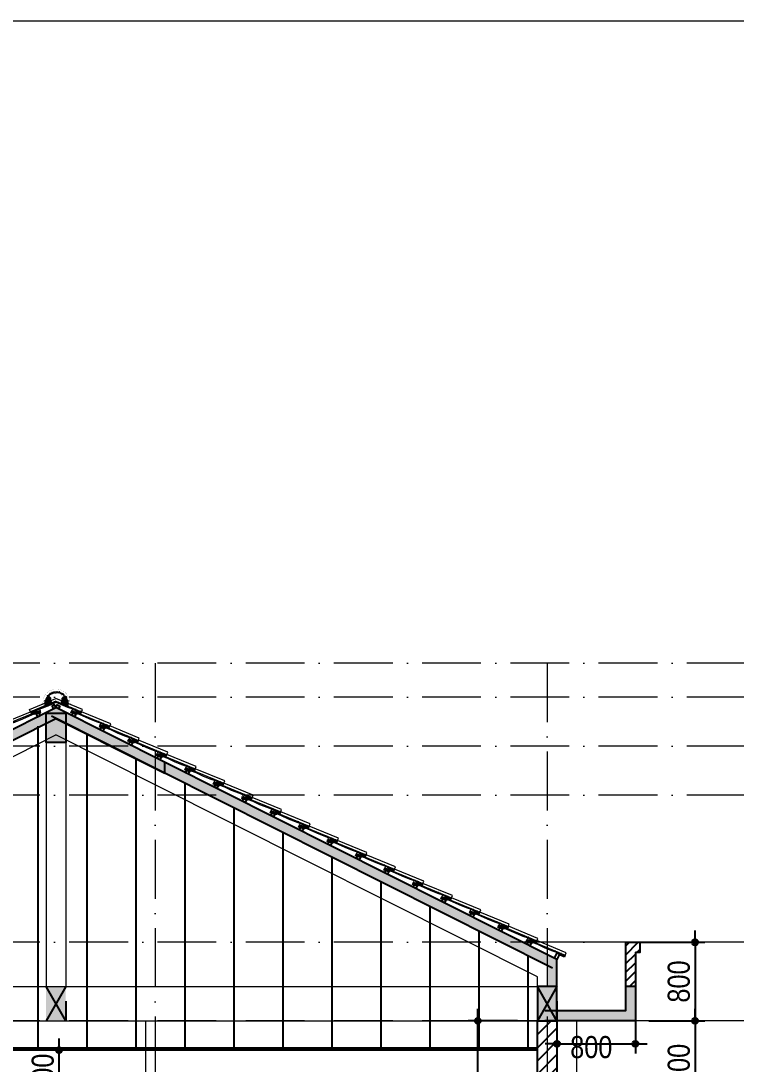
# Model space of a CAD drawing. Extents: x -1107188 to -523840, y 39692 to 514392.
# Drawn here: x -1045976 to -1038677, y 384455 to 395092 of the extents above; entities that cross this region are included whole.
import ezdxf
from ezdxf.enums import TextEntityAlignment as Align

# ---------------------------------------------------------------- set-up
doc = ezdxf.new("R2010")
doc.units = 0
doc.linetypes.add('ACAD_ISO10W100', pattern=[18, 12, -3, 0, -3])
doc.layers.get('0').update_dxf_attribs({"color": 255, "linetype": 'CONTINUOUS'})
doc.layers.get('DEFPOINTS').update_dxf_attribs({"linetype": 'CONTINUOUS'})
for name, color, linetype, lineweight in [('00-KICH THUOC', 6, 'CONTINUOUS', 9), ('NET-THAY', 2, 'CONTINUOUS', 13), ('TRUC', 24, 'CONTINUOUS', 0)]:
    doc.layers.add(name, color=color, linetype=linetype, lineweight=lineweight)
for name, color, linetype in [('009', 251, 'CONTINUOUS'), ('daucat', 220, 'CONTINUOUS'), ('DIM', 1, 'CONTINUOUS'), ('DOOR', 20, 'CONTINUOUS'), ('HACH', 8, 'CONTINUOUS'), ('HACTH', 8, 'CONTINUOUS'), ('netthay', 2, 'CONTINUOUS'), ('TUONG', 131, 'CONTINUOUS')]:
    doc.layers.add(name, color=color, linetype=linetype)
doc.styles.add('HEL-CONDENSE', font='')
doc.styles.add('SO BV', font='', dxfattribs={"height": 200})
doc.styles.add('TEN BV', font='', dxfattribs={"height": 350})
doc.styles.get('HEL-CONDENSE').set_extended_font_data('VNI-Helve-Condense')
doc.styles.get('SO BV').set_extended_font_data('VNI-Helve-Condense')
doc.styles.get('TEN BV').set_extended_font_data('VNI-Helve-Condense', bold=True)
doc.dimstyles.new('D100', dxfattribs={"dimtxt": 225, "dimasz": 1.2, "dimexe": 100, "dimexo": 0, "dimgap": 50, "dimtad": 1, "dimdec": 0, "dimzin": 13, "dimdsep": 46, "dimtxsty": 'HEL-CONDENSE', "dimblk": 'D50', "dimcen": 0, "dimclrd": 1, "dimclre": 1, "dimclrt": 7, "dimadec": 0, "dimazin": 0, "dimtfac": 1, "dimtdec": 0, "dimtmove": 0, "dimatfit": 3, "dimldrblk": 'D50', "dimfxl": 1, "dimtolj": 1, "dimtzin": 13, "dimarcsym": 0})
pattern_1 = [(50, (-273694.05, -159675.198), (7.17260183, -0.62752135), [0.75, -8.25]), (355, (-273694.05, -159675.198), (-1.38751334, 7.52192134), [0.6, -6.6]), (100.4514, (-273693.452, -159675.25), (5.78509382, 6.89439542), [0.6374019, -7.01142112]), (46.1842, (-273694.05, -159673.198), (10.67241049, -1.65519014), [1.125, -12.375]), (96.6356, (-273693.161, -159673.336), (9.34662706, 9.7411787), [0.95610288, -10.51713]), (351.1842, (-273694.05, -159673.198), (9.34661945, 9.741186), [0.9, -9.9]), (21, (-273693.05, -159673.698), (5.96907052, -4.02618891), [0.75, -8.25]), (326, (-273693.05, -159673.698), (2.43315332, 7.25150045), [0.6, -6.6]), (71.4514, (-273692.5525, -159674.0334), (8.40222629, 3.22530497), [0.6374019, -7.01142112]), (37.5, (-273694.05, -159675.1978), (0.121598553, 3.328938538), [0, -6.52, 0, -6.7, 0, -6.625]), (7.5, (-273694.05, -159675.198), (2.630695374, 3.94411712), [0, -3.82, 0, -6.37, 0, -2.525]), (327.5, (-273696.28, -159675.1978), (5.338224362, -0.225548717), [0, -2.5, 0, -7.8, 0, -10.35]), (317.5, (-273697.28, -159675.198), (5.83186169, 1.00104982), [0, -3.25, 0, -5.18, 0, -7.35])]
pattern_2 = [(144.0771722, (-741173.579, 299791.1834), (-6.80457029, -2.35325798), [0.75, -8.25]), (199.0771722, (-741173.579, 299791.1834), (-0.48370129, 7.6335134), [0.6, -6.6]), (93.6257722, (-741174.146, 299790.987), (-7.28827564, 5.2802497), [0.6374019, -7.01142112]), (147.892972, (-741174.065, 299793.123), (-9.94931778, -4.20131832), [1.125, -12.375]), (97.441572, (-741174.894, 299792.773), (-11.4352715, 7.1752746), [0.95610288, -10.51713]), (202.892972, (-741174.065, 299793.123), (-11.4352659, 7.1752835), [0.9, -9.9]), (173.0771722, (-741174.9135, 299792.395), (-4.81052917, -5.35712694), [0.75, -8.25]), (228.0771722, (-741174.9135, 299792.395), (-4.12385541, 6.44191822), [0.6, -6.6]), (122.6257722, (-741175.3144, 299791.949), (-8.93438536, 1.0847843), [0.6374019, -7.01142112]), (156.5771722, (-741173.5787, 299791.1834), (-0.927639804, 3.199390941), [0, -6.52, 0, -6.7, 0, -6.625]), (186.5771722, (-741173.5787, 299791.1834), (-3.511014947, 3.18581105), [0, -3.82, 0, -6.37, 0, -2.525]), (226.5771722, (-741171.4157, 299791.7258), (-5.12305225, -1.517183969), [0, -2.5, 0, -7.8, 0, -10.35]), (236.5771722, (-741170.4457, 299791.969), (-5.900208975, -0.447488114), [0, -3.25, 0, -5.18, 0, -7.35])]
pattern_3 = [(35.9228278, (-1350061.193, 299791.1834), (6.80457029, -2.35325798), [0.75, -8.25]), (340.9228278, (-1350061.193, 299791.183), (0.48370129, 7.6335134), [0.6, -6.6]), (86.3742278, (-1350060.626, 299790.987), (7.28827564, 5.2802497), [0.6374019, -7.01142112]), (32.107028, (-1350060.707, 299793.123), (9.94931778, -4.20131832), [1.125, -12.375]), (82.558428, (-1350059.877, 299792.773), (11.4352715, 7.1752746), [0.95610288, -10.51713]), (337.107028, (-1350060.707, 299793.123), (11.4352659, 7.1752835), [0.9, -9.9]), (6.9228278, (-1350059.858, 299792.395), (4.81052917, -5.35712694), [0.75, -8.25]), (311.9228278, (-1350059.858, 299792.395), (4.12385541, 6.44191822), [0.6, -6.6]), (57.3742278, (-1350059.457, 299791.949), (8.93438536, 1.0847843), [0.6374019, -7.01142112]), (23.4228278, (-1350061.193, 299791.1834), (0.927639804, 3.199390941), [0, -6.52, 0, -6.7, 0, -6.625]), (353.4228278, (-1350061.193, 299791.1834), (3.511014947, 3.18581105), [0, -3.82, 0, -6.37, 0, -2.525]), (313.4228278, (-1350063.356, 299791.7258), (5.12305225, -1.517183968), [0, -2.5, 0, -7.8, 0, -10.35]), (303.4228278, (-1350064.326, 299791.969), (5.900208975, -0.447488114), [0, -3.25, 0, -5.18, 0, -7.35])]

# ---------------------------------------------------------------- blocks, each defined once
blk = doc.blocks.new('A$C281F37C7')
at = {"layer": 'NET-THAY'}
h = blk.add_hatch(dxfattribs=at)
h.set_pattern_fill('AR-CONC', color=8, style=0)
h.set_pattern_definition(pattern_1)
h.paths.add_polyline_path([(135, 88), (166, 111), (161, 119), (7, 5), (18, -2), (76, 40)])
h = blk.add_hatch(dxfattribs=at)
h.set_pattern_fill('AR-CONC', color=8, style=0)
h.set_pattern_definition(pattern_1)
h.paths.add_polyline_path([(213, 140), (213, 141), (213, 141), (213, 141), (213, 142), (214, 143), (214, 143), (215, 143), (215, 143), (215, 143), (216, 143), (216, 143), (217, 143), (217, 143), (217, 143), (218, 143), (218, 143), (223, 137), (223, 137), (224, 136), (224, 136), (224, 136), (225, 136), (225, 136), (225, 136), (226, 136), (226, 136), (226, 136), (227, 136), (227, 136), (227, 136), (241, 146), (226, 167), (161, 119), (166, 111), (176, 118), (177, 118), (183, 116), (183, 116), (184, 116), (184, 116), (184, 116), (184, 116), (185, 116), (199, 129), (200, 129), (200, 129), (202, 131), (202, 131), (210, 138), (210, 138), (212, 140), (212, 140), (212, 140), (213, 140)])
h = blk.add_hatch(dxfattribs=at)
h.set_pattern_fill('AR-CONC', color=8, style=0)
h.set_pattern_definition(pattern_1)
h.paths.add_polyline_path([(11, -7), (18, -2), (7, 5), (-112, -83), (-97, -103), (-89, -97), (-89, -97), (-89, -97), (-89, -97), (-88, -96), (-88, -96), (-88, -96), (-88, -95), (-87, -89), (-87, -89), (-87, -88), (-87, -88), (-87, -88), (-87, -87), (-86, -87), (-86, -87), (-86, -87), (-85, -86), (-85, -86), (-85, -86), (-84, -86), (-84, -86), (-84, -86), (-83, -86), (-78, -87), (-77, -87), (-77, -87), (-77, -87), (-76, -87), (-76, -87), (-76, -87), (-75, -87), (-75, -86), (-75, -86), (-75, -86), (-75, -86), (-74, -85), (-74, -85), (-74, -84), (-73, -79), (-73, -78), (-73, -78), (-73, -78), (-73, -77), (-73, -77), (-72, -77), (-72, -77), (-72, -76), (-71, -76), (-71, -76), (-71, -76), (-70, -76), (-70, -76), (-70, -76), (-64, -77), (-63, -77), (-63, -77), (-63, -77), (-62, -77), (-62, -77), (-62, -76), (-61, -76), (-61, -76), (-61, -76), (-61, -75), (-60, -75), (-60, -75), (-60, -74), (-60, -74), (-60, -74), (-60, -73), (-60, -73), (-61, -70), (-61, -70), (-61, -69), (-61, -68), (-61, -67), (-61, -67), (-61, -66), (-61, -65), (-61, -65), (-61, -64), (-61, -63), (-60, -63), (-60, -62), (-60, -61), (-59, -61), (-59, -60), (-58, -58), (-57, -58), (-57, -57), (-56, -57), (-50, -53), (-50, -53), (-50, -52), (-50, -52), (-49, -52), (-49, -51), (-49, -51), (-49, -49), (-49, -49), (-49, -48), (-49, -48), (-48, -48), (-48, -47), (-48, -47), (-35, -37)])
blk.add_line((217, 178), (226, 167), dxfattribs=at)
blk.add_lwpolyline([(-112, -83), (-127, -62), (134, 130)], dxfattribs=at)
blk.add_lwpolyline([(-75, -86), (-75, -86), (-75, -86), (-74, -85), (-74, -85), (-74, -84), (-73, -79), (-73, -78), (-73, -78), (-73, -78), (-73, -77), (-73, -77), (-72, -77), (-72, -77), (-72, -76), (-71, -76), (-71, -76), (-71, -76), (-70, -76), (-70, -76), (-70, -76), (-64, -77), (-63, -77), (-63, -77), (-63, -77), (-62, -77), (-62, -77), (-62, -76), (-61, -76), (-61, -76), (-61, -76), (-61, -75), (-60, -75), (-60, -75), (-60, -74), (-60, -74), (-60, -74), (-60, -73), (-60, -73), (-61, -70), (-61, -70), (-61, -69), (-61, -68), (-61, -67), (-61, -67), (-61, -66), (-61, -65), (-61, -65), (-61, -64), (-61, -63), (-60, -63), (-60, -62), (-60, -61), (-59, -61), (-59, -60), (-58, -58), (-57, -58), (-57, -57), (-56, -57), (-50, -53), (-50, -53), (-50, -52), (-50, -52), (-49, -52), (-49, -51), (-49, -51), (-49, -49), (-49, -49), (-49, -48), (-49, -48), (-48, -48), (-48, -47), (-48, -47), (-35, -37), (11, -7), (76, 40), (135, 88), (176, 118), (177, 118), (183, 116), (183, 116), (184, 116), (184, 116), (184, 116), (184, 116), (185, 116), (212, 140), (213, 140), (213, 140), (213, 141), (213, 141), (213, 141), (213, 142), (214, 143), (214, 143), (215, 143), (215, 143), (215, 143), (216, 143), (216, 143), (217, 143), (217, 143), (217, 143), (218, 143), (218, 143), (223, 137), (223, 137), (224, 136), (224, 136), (224, 136), (225, 136), (225, 136), (225, 136), (226, 136), (226, 136), (226, 136), (227, 136), (227, 136), (227, 136), (241, 146), (226, 167), (-112, -83), (-97, -103), (-89, -97), (-89, -97), (-89, -97), (-89, -97), (-88, -96), (-88, -96), (-88, -96), (-88, -95), (-87, -89), (-87, -89), (-87, -88), (-87, -88), (-87, -88), (-87, -87), (-86, -87), (-86, -87), (-86, -87), (-85, -86), (-85, -86), (-85, -86), (-84, -86), (-84, -86), (-84, -86), (-83, -86), (-78, -87), (-77, -87), (-77, -87), (-77, -87), (-76, -87), (-76, -87), (-76, -87), (-75, -87), (-75, -86)], close=True, dxfattribs=at)
blk = doc.blocks.new('UPNOC')
at = {"layer": 'HACTH'}
h = blk.add_hatch(dxfattribs=at)
h.set_pattern_fill('AR-CONC', color=256, scale=0.06, angle=349.5279, style=0)
h.set_pattern_definition([(39.5279341, (-1071031.238, 274405.382), (10.57518653, -2.92720667), [1.143, -12.573]), (344.5279341, (-1071031.238, 274405.382), (0.00419438, 11.65679603), [0.9144, -10.0584]), (89.9789341, (-1071030.357, 274405.138), (10.57941029, 8.72953087), [0.9714, -10.6854]), (35.7121341, (-1071030.684, 274408.379), (15.53534398, -5.43673991), [1.7145, -18.8595]), (86.1635341, (-1071029.39, 274407.926), (16.70526324, 12.00928035), [1.4571, -16.0281]), (340.7119341, (-1071030.684, 274408.38), (16.70528037, 12.00925046), [1.3716, -15.0876]), (10.5279341, (-1071029.324, 274407.353), (7.83012859, -7.68714481), [1.143, -12.573]), (315.5279341, (-1071029.324, 274407.353), (5.65499535, 10.19323005), [0.9144, -10.0584]), (60.9793341, (-1071028.672, 274406.712), (13.48510378, 2.50611399), [0.9714, -10.6854]), (27.02793413, (-1071031.2384, 274405.382), (1.104333276, 4.95511722), [0, -9.93648, 0, -10.2108, 0, -10.0965]), (357.0279341, (-1071031.2384, 274405.382), (5.03490739, 5.182022878), [0, -5.82168, 0, -9.70788, 0, -3.8481]), (317.02793413, (-1071034.5803, 274405.9998), (7.937454891, -1.81666471), [0, -3.81, 0, -11.8872, 0, -15.7734]), (307.0279341, (-1071036.079, 274406.277), (9.01699852, -0.11522447), [0, -4.953, 0, -7.89432, 0, -11.2014])])
h.paths.add_polyline_path([(141, 160), (141, 144, -0.312795), (237, 77), (255, 70), (255, 76, 0.329715)])
h.paths.add_polyline_path([(141, 160, 0.329715), (26, 76), (26, 70), (44, 77, -0.312795), (141, 144)])
h = blk.add_hatch(dxfattribs=at)
h.set_pattern_fill('AR-CONC', color=256, scale=1.2, angle=-10.4721, style=0)
h.set_pattern_definition([(39.5279341, (-359240.8104, -129557.703), (8.32689183, -2.30488013), [0.9, -9.9]), (344.527934, (-359240.81, -129557.703), (0.00330344, 9.17858705), [0.72, -7.92]), (89.9793341, (-359240.1165, -129557.895), (8.33020056, 6.87370037), [0.76488228, -8.41370534]), (35.712134, (-359240.374, -129555.343), (12.2325672, -4.280876), [1.35, -14.85]), (86.163534, (-359239.355, -129555.7), (13.1537582, 9.45614327), [1.14732346, -12.620556]), (340.712134, (-359240.374, -129555.343), (13.1537508, 9.45615355), [1.08, -11.88]), (10.5279341, (-359239.303, -129556.151), (6.16543563, -6.05285085), [0.9, -9.9]), (315.527934, (-359239.303, -129556.151), (4.45275655, 8.02617158), [0.72, -7.92]), (60.9793341, (-359238.7894, -129556.655), (10.61819364, 1.97331243), [0.76488228, -8.41370534]), (27.0279341, (-359240.8104, -129557.7027), (0.86955376, 3.901667102), [0, -7.824, 0, -8.04, 0, -7.95]), (357.0279341, (-359240.8104, -129557.7027), (3.964494007, 4.080332975), [0, -4.584, 0, -7.644, 0, -3.03]), (317.0279341, (-359243.4418, -129557.2163), (6.249976926, -1.430456247), [0, -3, 0, -9.36, 0, -12.42]), (307.0279341, (-359244.622, -129556.998), (7.10000524, -0.09072073), [0, -3.9, 0, -6.216, 0, -8.82])])
h.paths.add_polyline_path([(87, 55, -0.045667), (80, 68, -0.304634), (79, 83, 0.571336), (73, 97, -0.556607), (66, 109, 0.08616), (44, 77), (45, 74), (26, 67), (26, 15), (26, 11), (28, 12), (87, 40, 0.131652)])
h = blk.add_hatch(dxfattribs=at)
h.set_pattern_fill('AR-CONC', color=256, scale=1.2, angle=-10.4721, style=0)
h.set_pattern_definition([(140.4720659, (359522.124, -129557.703), (-8.32689183, -2.30488013), [0.9, -9.9]), (195.472066, (359522.124, -129557.703), (-0.00330344, 9.17858705), [0.72, -7.92]), (90.0206659, (359521.43, -129557.895), (-8.33020056, 6.87370037), [0.76488228, -8.41370534]), (144.287866, (359521.687, -129555.343), (-12.2325672, -4.280876), [1.35, -14.85]), (93.836466, (359520.668, -129555.7), (-13.1537582, 9.45614327), [1.14732346, -12.620556]), (199.287866, (359521.687, -129555.343), (-13.1537508, 9.45615355), [1.08, -11.88]), (169.4720659, (359520.6165, -129556.151), (-6.16543563, -6.05285085), [0.9, -9.9]), (224.472066, (359520.6165, -129556.151), (-4.45275655, 8.02617158), [0.72, -7.92]), (119.0206659, (359520.103, -129556.655), (-10.61819364, 1.97331243), [0.76488228, -8.41370534]), (152.9720659, (359522.1237, -129557.7027), (-0.86955376, 3.901667102), [0, -7.824, 0, -8.04, 0, -7.95]), (182.9720659, (359522.1237, -129557.7027), (-3.964494007, 4.080332975), [0, -4.584, 0, -7.644, 0, -3.03]), (222.9720659, (359524.755, -129557.2163), (-6.249976926, -1.430456247), [0, -3, 0, -9.36, 0, -12.42]), (232.9720659, (359525.935, -129556.998), (-7.10000524, -0.09072073), [0, -3.9, 0, -6.216, 0, -8.82])])
h.paths.add_polyline_path([(195, 55, 0.045667), (201, 68, 0.304634), (202, 83, -0.571336), (209, 97, 0.556607), (215, 109, -0.08616), (237, 77), (236, 74), (255, 67), (255, 15), (255, 11), (253, 12), (195, 40, -0.131652)])
at = {"layer": 'netthay'}
for p, q in [((3, 33), (3, 29)), ((26, 70), (26, 15)), ((26, 16), (26, 16)), ((26, 15), (26, 11)), ((28, 12), (26, 11)), ((44, 77), (45, 74)), ((237, 77), (236, 74)), ((253, 12), (255, 11)), ((255, 70), (255, 15)), ((255, 16), (255, 16)), ((255, 15), (255, 11)), ((278, 33), (278, 29))]:
    blk.add_line(p, q, dxfattribs=at)
at = {"layer": 'netthay', "const_width": 1.12}
for points in [[(278, 62, 0.820215), (3, 76, 0.760251)], [(255, 76, 0.739862), (26, 76, 0.72053)], [(237, 77, 0.693435), (44, 77, 0.671503)]]:
    blk.add_lwpolyline(points, format="xyb", dxfattribs=at)
at = {"layer": 'netthay'}
for points in [[(87, 40, 0.131652), (87, 55, -0.045667), (80, 68, -0.304634), (79, 83, 0.571336), (73, 97, -0.556607), (66, 109, -1.302928)], [(195, 40, -0.131652), (195, 55, 0.045667), (201, 68, 0.304634), (202, 83, -0.571336), (209, 97, 0.556607), (215, 109, 1.302928)]]:
    blk.add_lwpolyline(points, format="xyb", dxfattribs=at)
at = {"layer": 'netthay', "const_width": 1.12}
for points in [[(3, 59), (0, 0)], [(44, 77), (3, 62)], [(3, 62), (3, 76)], [(45, 74), (3, 59)], [(3, 62), (5, 60)], [(26, 76), (26, 70)], [(26, 67), (26, 16)], [(87, 40), (28, 12)], [(195, 40), (253, 12)], [(236, 74), (278, 59)], [(237, 77), (278, 62)], [(255, 67), (255, 16)], [(255, 76), (255, 70)], [(278, 62), (276, 60)], [(278, 59), (279, 1)]]:
    blk.add_lwpolyline(points, dxfattribs=at)
at = {"layer": 'netthay'}
for points in [[(27, 16), (26, 16), (27, 12), (26, 10)], [(27, 12), (26, 10), (28, 12), (28, 11)], [(254, 12), (255, 10), (253, 12), (253, 11)], [(254, 16), (255, 16), (254, 12), (255, 10)]]:
    blk.add_trace(points, dxfattribs=at)
blk = doc.blocks.new('D50')
at = {"layer": 'DIM'}
blk.add_hatch(color=256, dxfattribs=at).paths.add_polyline_path([(25, 0, 1), (-25, 0, 1)])
blk.add_line((25, 0), (100, 0), dxfattribs=at)
blk.add_circle((0, 0), 25, dxfattribs=at)
blk = doc.blocks.new('*D1158')
at = {"layer": 'DEFPOINTS', "color": 0, "linetype": 'Continuous', "transparency": 16777216}
for p in [(-1040505, 384897), (-1039705, 384897), (-1039705, 384662)]:
    blk.add_point(p, dxfattribs=at)
at = {"layer": 'DIM', "color": 1, "linetype": 'Continuous', "lineweight": -2, "transparency": 16777216}
for p, q in [((-1040505, 384897), (-1040505, 384562)), ((-1039705, 384897), (-1039705, 384562)), ((-1040504, 384662), (-1039706, 384662))]:
    blk.add_line(p, q, dxfattribs=at)
at = {"layer": 'DIM', "color": 1, "linetype": 'Continuous', "lineweight": -2, "transparency": 16777216, "xscale": 1.199999999999999, "yscale": 1.199999999999999, "zscale": 1.199999999999999, "rotation": 180}
blk.add_blockref('D50', (-1040505, 384662), dxfattribs=at)
at = {"layer": 'DIM', "color": 1, "linetype": 'Continuous', "lineweight": -2, "transparency": 16777216, "xscale": 1.199999999999999, "yscale": 1.199999999999999, "zscale": 1.199999999999999}
blk.add_blockref('D50', (-1039705, 384662), dxfattribs=at)
at = {"layer": 'DIM', "color": 7, "linetype": 'Continuous', "transparency": 16777216, "insert": (-1040155, 384627), "char_height": 225, "attachment_point": 5, "style": 'HEL-CONDENSE'}
blk.add_mtext('\\A1;800', dxfattribs=at)
blk = doc.blocks.new('*D1096')
at = {"layer": 'DEFPOINTS', "color": 0, "linetype": 'Continuous', "transparency": 16777216}
for p in [(-1039655, 385697), (-1039569, 384897), (-1039096, 384897)]:
    blk.add_point(p, dxfattribs=at)
at = {"layer": 'DIM', "color": 1, "linetype": 'Continuous', "lineweight": -2, "transparency": 16777216}
for p, q in [((-1039655, 385697), (-1038996, 385697)), ((-1039096, 385696), (-1039096, 384899)), ((-1039569, 384897), (-1038996, 384897))]:
    blk.add_line(p, q, dxfattribs=at)
at = {"layer": 'DIM', "color": 1, "linetype": 'Continuous', "lineweight": -2, "transparency": 16777216, "xscale": 1.199999999999999, "yscale": 1.199999999999999, "zscale": 1.199999999999999}
for p, rotation in [((-1039096, 385697), 90), ((-1039096, 384897), 270)]:
    blk.add_blockref('D50', p, dxfattribs=dict(at, rotation=rotation))
at = {"layer": 'DIM', "color": 7, "linetype": 'Continuous', "transparency": 16777216, "insert": (-1039261, 385297), "char_height": 225, "attachment_point": 5, "rotation": 90, "style": 'HEL-CONDENSE'}
blk.add_mtext('\\A1;800', dxfattribs=at)
blk = doc.blocks.new('*D1097')
at = {"layer": 'DEFPOINTS', "color": 0, "linetype": 'Continuous', "transparency": 16777216}
for p in [(-1039569, 384897), (-1039701, 383997), (-1039096, 383997)]:
    blk.add_point(p, dxfattribs=at)
at = {"layer": 'DIM', "color": 1, "linetype": 'Continuous', "lineweight": -2, "transparency": 16777216}
for p, q in [((-1039569, 384897), (-1038996, 384897)), ((-1039096, 384896), (-1039096, 383999)), ((-1039701, 383997), (-1038996, 383997))]:
    blk.add_line(p, q, dxfattribs=at)
at = {"layer": 'DIM', "color": 1, "linetype": 'Continuous', "lineweight": -2, "transparency": 16777216, "xscale": 1.199999999999999, "yscale": 1.199999999999999, "zscale": 1.199999999999999}
for p, rotation in [((-1039096, 384897), 90), ((-1039096, 383997), 270)]:
    blk.add_blockref('D50', p, dxfattribs=dict(at, rotation=rotation))
at = {"layer": 'DIM', "color": 7, "linetype": 'Continuous', "transparency": 16777216, "insert": (-1039261, 384447), "char_height": 225, "attachment_point": 5, "rotation": 90, "style": 'HEL-CONDENSE'}
blk.add_mtext('\\A1;900', dxfattribs=at)
blk = doc.blocks.new('*D1209')
at = {"layer": 'DEFPOINTS', "color": 0, "linetype": 'Continuous', "transparency": 16777216}
for p in [(-1041312, 384897), (-1040908, 384897), (-1040908, 381297)]:
    blk.add_point(p, dxfattribs=at)
at = {"layer": 'DIM', "color": 1, "linetype": 'Continuous', "lineweight": -2, "transparency": 16777216}
for p, q in [((-1040908, 384897), (-1041412, 384897)), ((-1041312, 381299), (-1041312, 384896)), ((-1040908, 381297), (-1041412, 381297))]:
    blk.add_line(p, q, dxfattribs=at)
at = {"layer": 'DIM', "color": 1, "linetype": 'Continuous', "lineweight": -2, "transparency": 16777216, "xscale": 1.199999999999999, "yscale": 1.199999999999999, "zscale": 1.199999999999999}
for p, rotation in [((-1041312, 384897), 90), ((-1041312, 381297), 270)]:
    blk.add_blockref('D50', p, dxfattribs=dict(at, rotation=rotation))
at = {"layer": 'DIM', "color": 7, "linetype": 'Continuous', "transparency": 16777216, "insert": (-1041477, 383097), "char_height": 225, "attachment_point": 5, "rotation": 90, "style": 'HEL-CONDENSE'}
blk.add_mtext('\\A1;3600', dxfattribs=at)
blk = doc.blocks.new('*D1323')
at = {"layer": 'DEFPOINTS', "color": 0, "linetype": 'Continuous', "transparency": 16777216}
for p in [(-1045586, 384597), (-1045328, 384597), (-1045322, 383897)]:
    blk.add_point(p, dxfattribs=at)
at = {"layer": 'DOOR', "color": 1, "linetype": 'Continuous', "lineweight": -2, "transparency": 16777216}
for p, q in [((-1045328, 384597), (-1045686, 384597)), ((-1045586, 383899), (-1045586, 384596)), ((-1045322, 383897), (-1045686, 383897))]:
    blk.add_line(p, q, dxfattribs=at)
at = {"layer": 'DOOR', "color": 1, "linetype": 'Continuous', "lineweight": -2, "transparency": 16777216, "xscale": 1.199999999999999, "yscale": 1.199999999999999, "zscale": 1.199999999999999}
for p, rotation in [((-1045586, 384597), 90), ((-1045586, 383897), 270)]:
    blk.add_blockref('D50', p, dxfattribs=dict(at, rotation=rotation))
at = {"layer": 'DOOR', "color": 7, "linetype": 'Continuous', "transparency": 16777216, "insert": (-1045751, 384347), "char_height": 225, "attachment_point": 5, "rotation": 90, "style": 'HEL-CONDENSE'}
blk.add_mtext('\\A1;700', dxfattribs=at)
blk = doc.blocks.new('KHUNGTEN')
at = {"color": 3, "linetype": 'Continuous'}
blk.add_lwpolyline([(-593153, 218392), (-593153, 276792), (-510153, 276792), (-510153, 218392)], close=True, dxfattribs=at)
at = {"style": 'TEN BV'}
for tag, p in [('TEB_BV', (-518299, 222628)), ('LOAI_BV', (-511918, 220684)), ('TL', (-512164, 219751))]:
    blk.add_attdef(tag, p, '', height=350, dxfattribs=at)
at = {"style": 'SO BV'}
for tag, p in [('SOBV', (-510673, 221020)), ('TONGSOBV', (-510673, 220591))]:
    blk.add_attdef(tag, text='', height=200, dxfattribs=at).set_placement(p, align=Align.CENTER)

msp = doc.modelspace()

# ---------------------------------------------------------------- hatches: boundary and pattern name
at = {"layer": '009'}
h = msp.add_hatch(dxfattribs=at)
h.set_pattern_fill('ANSI31', color=256, scale=20, style=0)
h.set_pattern_definition([(45, (-2381730.1, 168509.04), (-44.9012806, 44.9012806), [])])
h.paths.add_polyline_path([(-1039704.886, 385597.327), (-1039654.886, 385597.327), (-1039654.886, 385697.327), (-1039804.886, 385697.327), (-1039804.886, 385247.327), (-1039704.886, 385247.327)])
h = msp.add_hatch(dxfattribs=at)
h.set_pattern_fill('ANSI31', color=256, scale=30, style=0)
h.set_pattern_definition([(45, (-2381730.1, 168509.04), (-67.351921, 67.351921), [])])
h.paths.add_polyline_path([(-1040604.886, 384897.327), (-1040704.886, 384897.327), (-1040704.886, 383997.327), (-1040604.886, 383997.327)])
h.paths.add_polyline_path([(-1040504.886, 384897.327), (-1040604.886, 384897.327), (-1040604.886, 383997.327), (-1040504.886, 383997.327)])
at = {"layer": 'NET-THAY'}
h = msp.add_hatch(dxfattribs=at)
h.set_pattern_fill('AR-CONC', color=8, angle=-14.0771722, style=0)
h.set_pattern_definition(pattern_3)
h.paths.add_polyline_path([(-1045739.596, 388091.21), (-1045731.512, 388094.534), (-1045740.893, 388104.408), (-1045877.602, 388048.179), (-1045867.94, 388024.689), (-1045859.126, 388028.314), (-1045858.8, 388028.47), (-1045858.494, 388028.662), (-1045858.212, 388028.887), (-1045857.956, 388029.142), (-1045857.731, 388029.425), (-1045857.54, 388029.731), (-1045857.384, 388030.057), (-1045855.164, 388035.739), (-1045855.03, 388036.081), (-1045854.857, 388036.405), (-1045854.649, 388036.707), (-1045854.407, 388036.983), (-1045854.135, 388037.23), (-1045853.837, 388037.444), (-1045853.516, 388037.622), (-1045853.176, 388037.762), (-1045852.823, 388037.863), (-1045852.461, 388037.922), (-1045852.094, 388037.94), (-1045851.728, 388037.916), (-1045851.367, 388037.849), (-1045851.016, 388037.742), (-1045850.679, 388037.595), (-1045845.59, 388035.335), (-1045845.251, 388035.215), (-1045844.901, 388035.133), (-1045844.544, 388035.091), (-1045844.184, 388035.089), (-1045843.827, 388035.127), (-1045843.476, 388035.206), (-1045843.136, 388035.323), (-1045842.811, 388035.478), (-1045842.506, 388035.668), (-1045842.224, 388035.891), (-1045841.969, 388036.145), (-1045841.744, 388036.425), (-1045841.551, 388036.729), (-1045841.395, 388037.053), (-1045839.106, 388042.541), (-1045838.95, 388042.864), (-1045838.758, 388043.168), (-1045838.534, 388043.448), (-1045838.279, 388043.701), (-1045837.998, 388043.924), (-1045837.694, 388044.114), (-1045837.37, 388044.269), (-1045837.031, 388044.387), (-1045836.681, 388044.466), (-1045836.324, 388044.505), (-1045835.965, 388044.504), (-1045835.609, 388044.463), (-1045835.259, 388044.382), (-1045834.92, 388044.263), (-1045829.433, 388041.973), (-1045829.085, 388041.851), (-1045828.725, 388041.769), (-1045828.358, 388041.73), (-1045827.989, 388041.733), (-1045827.623, 388041.779), (-1045827.265, 388041.866), (-1045826.919, 388041.994), (-1045826.59, 388042.161), (-1045826.283, 388042.365), (-1045826.001, 388042.603), (-1045825.748, 388042.871), (-1045825.528, 388043.167), (-1045825.343, 388043.486), (-1045825.196, 388043.825), (-1045825.089, 388044.178), (-1045825.024, 388044.541), (-1045825.001, 388044.909), (-1045824.986, 388047.647), (-1045824.962, 388048.357), (-1045824.899, 388049.065), (-1045824.796, 388049.768), (-1045824.654, 388050.465), (-1045824.473, 388051.152), (-1045824.254, 388051.828), (-1045823.998, 388052.491), (-1045823.705, 388053.138), (-1045823.376, 388053.768), (-1045823.013, 388054.379), (-1045822.615, 388054.968), (-1045822.186, 388055.534), (-1045821.726, 388056.076), (-1045821.236, 388056.59), (-1045820.718, 388057.077), (-1045819.012, 388058.352), (-1045818.399, 388058.712), (-1045817.767, 388059.036), (-1045817.117, 388059.325), (-1045810.606, 388062.003), (-1045810.254, 388062.175), (-1045809.927, 388062.392), (-1045809.631, 388062.65), (-1045809.372, 388062.945), (-1045809.153, 388063.271), (-1045808.979, 388063.622), (-1045808.302, 388065.244), (-1045808.128, 388065.596), (-1045807.909, 388065.921), (-1045807.649, 388066.216), (-1045807.354, 388066.474), (-1045807.027, 388066.691), (-1045806.675, 388066.864), (-1045791.602, 388073.063)])
h = msp.add_hatch(dxfattribs=at)
h.set_pattern_fill('AR-CONC', color=8, angle=-14.0771722, style=0)
h.set_pattern_definition(pattern_3)
h.paths.add_polyline_path([(-1045604.175, 388149.774), (-1045617.386, 388155.208), (-1045740.893, 388104.408), (-1045731.512, 388094.534), (-1045665.609, 388121.641)])
h = msp.add_hatch(dxfattribs=at)
h.set_pattern_fill('AR-CONC', color=8, style=0)
h.set_pattern_definition(pattern_2)
h.paths.add_polyline_path([(-1045617.386, 388155.208), (-1045630.597, 388149.774), (-1045569.162, 388121.641), (-1045503.26, 388094.534), (-1045493.879, 388104.408)])
h = msp.add_hatch(dxfattribs=at)
h.set_pattern_fill('AR-CONC', color=8, style=0)
h.set_pattern_definition(pattern_2)
h.paths.add_polyline_path([(-1045495.176, 388091.21), (-1045503.26, 388094.534), (-1045493.879, 388104.408), (-1045357.17, 388048.179), (-1045366.832, 388024.689), (-1045375.646, 388028.314), (-1045375.971, 388028.47), (-1045376.278, 388028.662), (-1045376.56, 388028.887), (-1045376.816, 388029.142), (-1045377.041, 388029.425), (-1045377.232, 388029.731), (-1045377.388, 388030.057), (-1045379.607, 388035.739), (-1045379.742, 388036.081), (-1045379.914, 388036.405), (-1045380.123, 388036.707), (-1045380.365, 388036.983), (-1045380.637, 388037.23), (-1045380.935, 388037.444), (-1045381.256, 388037.622), (-1045381.595, 388037.762), (-1045381.948, 388037.863), (-1045382.311, 388037.922), (-1045382.677, 388037.94), (-1045383.044, 388037.916), (-1045383.405, 388037.849), (-1045383.756, 388037.742), (-1045384.092, 388037.595), (-1045389.182, 388035.335), (-1045389.521, 388035.215), (-1045389.871, 388035.133), (-1045390.228, 388035.091), (-1045390.588, 388035.089), (-1045390.945, 388035.127), (-1045391.296, 388035.206), (-1045391.636, 388035.323), (-1045391.961, 388035.478), (-1045392.266, 388035.668), (-1045392.548, 388035.891), (-1045392.803, 388036.145), (-1045393.028, 388036.425), (-1045393.22, 388036.729), (-1045393.377, 388037.053), (-1045395.666, 388042.541), (-1045395.822, 388042.864), (-1045396.014, 388043.168), (-1045396.238, 388043.448), (-1045396.493, 388043.701), (-1045396.774, 388043.924), (-1045397.078, 388044.114), (-1045397.402, 388044.269), (-1045397.741, 388044.387), (-1045398.091, 388044.466), (-1045398.448, 388044.505), (-1045398.807, 388044.504), (-1045399.163, 388044.463), (-1045399.513, 388044.382), (-1045399.851, 388044.263), (-1045405.339, 388041.973), (-1045405.687, 388041.851), (-1045406.047, 388041.769), (-1045406.413, 388041.73), (-1045406.782, 388041.733), (-1045407.148, 388041.779), (-1045407.507, 388041.866), (-1045407.853, 388041.994), (-1045408.182, 388042.161), (-1045408.489, 388042.365), (-1045408.771, 388042.603), (-1045409.024, 388042.871), (-1045409.244, 388043.167), (-1045409.429, 388043.486), (-1045409.576, 388043.825), (-1045409.682, 388044.178), (-1045409.748, 388044.541), (-1045409.771, 388044.909), (-1045409.786, 388047.647), (-1045409.809, 388048.357), (-1045409.873, 388049.065), (-1045409.976, 388049.768), (-1045410.118, 388050.465), (-1045410.298, 388051.152), (-1045410.517, 388051.828), (-1045410.774, 388052.491), (-1045411.067, 388053.138), (-1045411.396, 388053.768), (-1045411.759, 388054.379), (-1045412.156, 388054.968), (-1045412.586, 388055.534), (-1045413.046, 388056.076), (-1045413.536, 388056.59), (-1045414.054, 388057.077), (-1045415.76, 388058.352), (-1045416.373, 388058.712), (-1045417.005, 388059.036), (-1045417.655, 388059.325), (-1045424.165, 388062.003), (-1045424.518, 388062.175), (-1045424.845, 388062.392), (-1045425.14, 388062.65), (-1045425.4, 388062.945), (-1045425.619, 388063.271), (-1045425.793, 388063.622), (-1045426.47, 388065.244), (-1045426.644, 388065.596), (-1045426.863, 388065.921), (-1045427.122, 388066.216), (-1045427.418, 388066.474), (-1045427.745, 388066.691), (-1045428.097, 388066.864), (-1045443.169, 388073.063)])
at = {"layer": 'TUONG'}
h = msp.add_hatch(color=4, dxfattribs=at)
h.paths.add_polyline_path([(-1045617.386, 388091.388), (-1045644.192, 388077.919), (-1046401.663, 387697.327), (-1046178.929, 387697.327), (-1045617.386, 387979.475), (-1045055.843, 387697.327), (-1044833.108, 387697.327)])
h.paths.add_polyline_path([(-1047174.051, 387197.327), (-1047396.785, 387197.327), (-1048544.904, 386620.454), (-1048322.169, 386620.454)])
h.paths.add_polyline_path([(-1045055.843, 387697.327), (-1044604.886, 387470.744), (-1044604.886, 387582.657), (-1044833.108, 387697.327)])
h.paths.add_polyline_path([(-1044604.886, 387470.744), (-1044504.886, 387420.498), (-1044504.886, 387532.412), (-1044604.886, 387582.657)])
h.paths.add_polyline_path([(-1046604.886, 387483.305), (-1046178.929, 387697.327), (-1046401.663, 387697.327), (-1046604.886, 387595.218)])
h.paths.add_polyline_path([(-1047174.051, 387197.327), (-1046604.886, 387483.305), (-1046604.886, 387595.218), (-1047396.785, 387197.327)])
msp.add_hatch(color=256, dxfattribs=at).paths.add_polyline_path([(-1045717.386, 387734.863), (-1045517.386, 387734.863), (-1045517.386, 388034.863), (-1045717.386, 388034.863)])
h = msp.add_hatch(color=4, dxfattribs=at)
h.paths.add_polyline_path([(-1043837.986, 387197.327), (-1044060.721, 387197.327), (-1041075.355, 385697.327), (-1040852.62, 385697.327)])
h.paths.add_polyline_path([(-1044604.886, 387582.657), (-1044604.886, 387470.744), (-1044060.721, 387197.327), (-1043837.986, 387197.327)])
h.paths.add_polyline_path([(-1041075.355, 385697.327), (-1040629.886, 385473.501), (-1040629.886, 385585.414), (-1040852.62, 385697.327)])
h.paths.add_polyline_path([(-1040629.886, 385473.501), (-1040604.886, 385460.94), (-1040604.886, 385247.327), (-1040504.886, 385247.327), (-1040504.886, 385522.608), (-1040629.886, 385585.414)])
h = msp.add_hatch(color=4, dxfattribs=at)
h.paths.add_polyline_path([(-1040629.886, 384997.327), (-1040629.886, 384897.327), (-1040504.886, 384897.327), (-1040504.886, 384997.327)])
h.paths.add_polyline_path([(-1039704.886, 385247.327), (-1039804.886, 385247.327), (-1039804.886, 384997.327), (-1040504.886, 384997.327), (-1040504.886, 384897.327), (-1039704.886, 384897.327)])

# ---------------------------------------------------------------- linework, layer by layer
at = {"layer": 'daucat', "const_width": 4}
for points in [[(-1045797.685, 384697.327), (-1045797.685, 384597.327), (-1045827.685, 384597.327)], [(-1045797.685, 384697.327), (-1045797.685, 384597.327), (-1045767.685, 384597.327)], [(-1045297.685, 384697.327), (-1045297.685, 384597.327), (-1045327.685, 384597.327)], [(-1045297.685, 384697.327), (-1045297.685, 384597.327), (-1045267.685, 384597.327)], [(-1044797.685, 384697.327), (-1044797.685, 384597.327), (-1044827.685, 384597.327)], [(-1044797.685, 384697.327), (-1044797.685, 384597.327), (-1044767.685, 384597.327)], [(-1044297.685, 384697.327), (-1044297.685, 384597.327), (-1044327.685, 384597.327)], [(-1044297.685, 384697.327), (-1044297.685, 384597.327), (-1044267.685, 384597.327)], [(-1043797.685, 384697.327), (-1043797.685, 384597.327), (-1043827.685, 384597.327)], [(-1043797.685, 384697.327), (-1043797.685, 384597.327), (-1043767.685, 384597.327)], [(-1043297.685, 384697.327), (-1043297.685, 384597.327), (-1043327.685, 384597.327)], [(-1043297.685, 384697.327), (-1043297.685, 384597.327), (-1043267.685, 384597.327)], [(-1042797.685, 384697.327), (-1042797.685, 384597.327), (-1042827.685, 384597.327)], [(-1042797.685, 384697.327), (-1042797.685, 384597.327), (-1042767.685, 384597.327)], [(-1042297.685, 384697.327), (-1042297.685, 384597.327), (-1042327.685, 384597.327)], [(-1042297.685, 384697.327), (-1042297.685, 384597.327), (-1042267.685, 384597.327)], [(-1041797.685, 384697.327), (-1041797.685, 384597.327), (-1041827.685, 384597.327)], [(-1041797.685, 384697.327), (-1041797.685, 384597.327), (-1041767.685, 384597.327)], [(-1041297.685, 384697.327), (-1041297.685, 384597.327), (-1041327.685, 384597.327)], [(-1041297.685, 384697.327), (-1041297.685, 384597.327), (-1041267.685, 384597.327)], [(-1040797.685, 384697.327), (-1040797.685, 384597.327), (-1040827.685, 384597.327)], [(-1040797.685, 384697.327), (-1040797.685, 384597.327), (-1040767.685, 384597.327)]]:
    msp.add_lwpolyline(points, dxfattribs=at)
at = {"layer": 'DOOR'}
for points in [[(-1040704.886, 384617.327), (-1050504.886, 384617.327)], [(-1040704.886, 384597.327), (-1050504.886, 384597.327)]]:
    msp.add_lwpolyline(points, dxfattribs=at)
at = {"layer": 'HACH'}
for points in [[(-1045797.685, 384630.917), (-1045797.685, 387901.445)], [(-1045297.685, 384630.917), (-1045297.685, 387818.841)], [(-1044797.685, 384630.917), (-1044797.685, 387567.616)], [(-1044297.685, 384630.917), (-1044297.685, 387316.39)], [(-1043797.685, 384630.917), (-1043797.685, 387065.165)], [(-1043297.685, 384630.917), (-1043297.685, 386813.939)], [(-1042797.685, 384630.917), (-1042797.685, 386562.714)], [(-1042297.685, 384630.917), (-1042297.685, 386311.488)], [(-1041797.685, 384630.917), (-1041797.685, 386060.263)], [(-1041297.685, 384630.917), (-1041297.685, 385809.037)], [(-1040797.685, 384630.917), (-1040797.685, 385557.812)]]:
    msp.add_lwpolyline(points, dxfattribs=at)
at = {"layer": 'NET-THAY'}
for p, q in [((-1046604.886, 387315.435), (-1045617.386, 387811.605)), ((-1045717.386, 387767.641), (-1045717.386, 385247.327)), ((-1044604.886, 387302.874), (-1045617.386, 387811.605)), ((-1045517.386, 387755.08), (-1045517.386, 385247.327)), ((-1040704.886, 385343.315), (-1044604.886, 387302.874)), ((-1039729.886, 385697.327), (-1040629.886, 385697.327)), ((-1040704.886, 385247.327), (-1040704.886, 385343.315)), ((-1050504.886, 385247.327), (-1040604.886, 385247.327)), ((-1050504.886, 384897.327), (-1040704.886, 384897.327)), ((-1044704.886, 384897.327), (-1044704.886, 377697.327)), ((-1040304.886, 384897.327), (-1040304.886, 375297.327))]:
    msp.add_line(p, q, dxfattribs=at)
for points in [[(-1045877.602, 388048.179), (-1045887.263, 388071.67), (-1045617.386, 388182.672)], [(-1045357.17, 388048.179), (-1045347.508, 388071.67), (-1045617.386, 388182.672)], [(-1045617.386, 388155.208), (-1045877.602, 388048.179), (-1045867.94, 388024.689), (-1045859.126, 388028.314), (-1045858.8, 388028.47), (-1045858.494, 388028.662), (-1045858.212, 388028.887), (-1045857.956, 388029.142), (-1045857.731, 388029.425), (-1045857.54, 388029.731), (-1045857.384, 388030.057), (-1045855.164, 388035.739), (-1045855.03, 388036.081), (-1045854.857, 388036.405), (-1045854.649, 388036.707), (-1045854.407, 388036.983), (-1045854.135, 388037.23), (-1045853.837, 388037.444), (-1045853.516, 388037.622), (-1045853.176, 388037.762), (-1045852.823, 388037.863), (-1045852.461, 388037.922), (-1045852.094, 388037.94), (-1045851.728, 388037.916), (-1045851.367, 388037.849), (-1045851.016, 388037.742), (-1045850.679, 388037.595), (-1045845.59, 388035.335), (-1045845.251, 388035.215), (-1045844.901, 388035.133), (-1045844.544, 388035.091), (-1045844.184, 388035.089), (-1045843.827, 388035.127), (-1045843.476, 388035.206), (-1045843.136, 388035.323), (-1045842.811, 388035.478), (-1045842.506, 388035.668), (-1045842.224, 388035.891), (-1045841.969, 388036.145), (-1045841.744, 388036.425), (-1045841.551, 388036.729), (-1045841.395, 388037.053), (-1045839.106, 388042.541), (-1045838.95, 388042.864), (-1045838.758, 388043.168), (-1045838.534, 388043.448), (-1045838.279, 388043.701), (-1045837.998, 388043.924), (-1045837.694, 388044.114), (-1045837.37, 388044.269), (-1045837.031, 388044.387), (-1045836.681, 388044.466), (-1045836.324, 388044.505), (-1045835.965, 388044.504), (-1045835.609, 388044.463), (-1045835.259, 388044.382), (-1045834.92, 388044.263), (-1045829.433, 388041.973), (-1045829.085, 388041.851), (-1045828.725, 388041.769), (-1045828.358, 388041.73), (-1045827.989, 388041.733), (-1045827.623, 388041.779), (-1045827.265, 388041.866), (-1045826.919, 388041.994), (-1045826.59, 388042.161), (-1045826.283, 388042.365), (-1045826.001, 388042.603), (-1045825.748, 388042.871), (-1045825.528, 388043.167), (-1045825.343, 388043.486), (-1045825.196, 388043.825), (-1045825.089, 388044.178), (-1045825.024, 388044.541), (-1045825.001, 388044.909), (-1045824.986, 388047.647), (-1045824.962, 388048.357), (-1045824.899, 388049.065), (-1045824.796, 388049.768), (-1045824.654, 388050.465), (-1045824.473, 388051.152), (-1045824.254, 388051.828), (-1045823.998, 388052.491), (-1045823.705, 388053.138), (-1045823.376, 388053.768), (-1045823.013, 388054.379), (-1045822.615, 388054.968), (-1045822.186, 388055.534), (-1045821.726, 388056.076), (-1045821.236, 388056.59), (-1045820.718, 388057.077), (-1045819.012, 388058.352), (-1045818.399, 388058.712), (-1045817.767, 388059.036), (-1045817.117, 388059.325), (-1045810.606, 388062.003), (-1045810.254, 388062.175), (-1045809.927, 388062.392), (-1045809.631, 388062.65), (-1045809.372, 388062.945), (-1045809.153, 388063.271), (-1045808.979, 388063.622), (-1045808.302, 388065.244), (-1045808.128, 388065.596), (-1045807.909, 388065.921), (-1045807.649, 388066.216), (-1045807.354, 388066.474), (-1045807.027, 388066.691), (-1045806.675, 388066.864), (-1045791.602, 388073.063), (-1045739.596, 388091.21), (-1045665.609, 388121.641), (-1045604.175, 388149.774)], [(-1045617.386, 388155.208), (-1045357.17, 388048.179), (-1045366.832, 388024.689), (-1045375.646, 388028.314), (-1045375.971, 388028.47), (-1045376.278, 388028.662), (-1045376.56, 388028.887), (-1045376.816, 388029.142), (-1045377.041, 388029.425), (-1045377.232, 388029.731), (-1045377.388, 388030.057), (-1045379.607, 388035.739), (-1045379.742, 388036.081), (-1045379.914, 388036.405), (-1045380.123, 388036.707), (-1045380.365, 388036.983), (-1045380.637, 388037.23), (-1045380.935, 388037.444), (-1045381.256, 388037.622), (-1045381.595, 388037.762), (-1045381.948, 388037.863), (-1045382.311, 388037.922), (-1045382.677, 388037.94), (-1045383.044, 388037.916), (-1045383.405, 388037.849), (-1045383.756, 388037.742), (-1045384.092, 388037.595), (-1045389.182, 388035.335), (-1045389.521, 388035.215), (-1045389.871, 388035.133), (-1045390.228, 388035.091), (-1045390.588, 388035.089), (-1045390.945, 388035.127), (-1045391.296, 388035.206), (-1045391.636, 388035.323), (-1045391.961, 388035.478), (-1045392.266, 388035.668), (-1045392.548, 388035.891), (-1045392.803, 388036.145), (-1045393.028, 388036.425), (-1045393.22, 388036.729), (-1045393.377, 388037.053), (-1045395.666, 388042.541), (-1045395.822, 388042.864), (-1045396.014, 388043.168), (-1045396.238, 388043.448), (-1045396.493, 388043.701), (-1045396.774, 388043.924), (-1045397.078, 388044.114), (-1045397.402, 388044.269), (-1045397.741, 388044.387), (-1045398.091, 388044.466), (-1045398.448, 388044.505), (-1045398.807, 388044.504), (-1045399.163, 388044.463), (-1045399.513, 388044.382), (-1045399.851, 388044.263), (-1045405.339, 388041.973), (-1045405.687, 388041.851), (-1045406.047, 388041.769), (-1045406.413, 388041.73), (-1045406.782, 388041.733), (-1045407.148, 388041.779), (-1045407.507, 388041.866), (-1045407.853, 388041.994), (-1045408.182, 388042.161), (-1045408.489, 388042.365), (-1045408.771, 388042.603), (-1045409.024, 388042.871), (-1045409.244, 388043.167), (-1045409.429, 388043.486), (-1045409.576, 388043.825), (-1045409.682, 388044.178), (-1045409.748, 388044.541), (-1045409.771, 388044.909), (-1045409.786, 388047.647), (-1045409.809, 388048.357), (-1045409.873, 388049.065), (-1045409.976, 388049.768), (-1045410.118, 388050.465), (-1045410.298, 388051.152), (-1045410.517, 388051.828), (-1045410.774, 388052.491), (-1045411.067, 388053.138), (-1045411.396, 388053.768), (-1045411.759, 388054.379), (-1045412.156, 388054.968), (-1045412.586, 388055.534), (-1045413.046, 388056.076), (-1045413.536, 388056.59), (-1045414.054, 388057.077), (-1045415.76, 388058.352), (-1045416.373, 388058.712), (-1045417.005, 388059.036), (-1045417.655, 388059.325), (-1045424.165, 388062.003), (-1045424.518, 388062.175), (-1045424.845, 388062.392), (-1045425.14, 388062.65), (-1045425.4, 388062.945), (-1045425.619, 388063.271), (-1045425.793, 388063.622), (-1045426.47, 388065.244), (-1045426.644, 388065.596), (-1045426.863, 388065.921), (-1045427.122, 388066.216), (-1045427.418, 388066.474), (-1045427.745, 388066.691), (-1045428.097, 388066.864), (-1045443.169, 388073.063), (-1045495.176, 388091.21), (-1045569.162, 388121.641), (-1045630.597, 388149.774)]]:
    msp.add_lwpolyline(points, dxfattribs=at)
at = {"layer": 'TRUC', "linetype": 'ACAD_ISO10W100', "ltscale": 50}
for p, q in [((-1038580.287, 388197.327), (-1059624.63, 388197.327)), ((-1038580.287, 387697.327), (-1059624.63, 387697.327)), ((-1038580.287, 387197.327), (-1059624.63, 387197.327)), ((-1038580.287, 385697.327), (-1059624.63, 385697.327)), ((-1038580.287, 384897.327), (-1059624.63, 384897.327))]:
    msp.add_line(p, q, dxfattribs=at)
msp.add_lwpolyline([(-1038580.287, 388541.509), (-1059624.63, 388541.509), (-1059624.63, 374289.137), (-1038580.287, 374289.137)], close=True, dxfattribs=at)
for points in [[(-1044604.886, 388541.509), (-1044604.886, 374289.137)], [(-1040604.886, 388541.509), (-1040604.886, 374289.137)]]:
    msp.add_lwpolyline(points, dxfattribs=at)
at = {"layer": 'TUONG', "color": 4}
for p, q in [((-1048544.904, 386620.454), (-1045617.386, 388091.388)), ((-1040504.886, 385522.608), (-1045617.386, 388091.388)), ((-1040549.782, 385433.253), (-1045662.282, 388002.033)), ((-1040504.886, 385247.327), (-1040504.886, 385522.608)), ((-1045517.386, 384897.327), (-1045717.386, 385247.327)), ((-1045517.386, 385247.327), (-1045717.386, 384897.327)), ((-1040504.886, 384897.327), (-1040704.886, 385247.327)), ((-1040504.886, 385247.327), (-1040704.886, 384897.327)), ((-1040504.886, 384897.327), (-1040704.886, 385247.327)), ((-1040504.886, 385247.327), (-1040704.886, 384897.327)), ((-1039704.886, 385247.327), (-1039804.886, 385247.327)), ((-1045517.386, 385097.327), (-1045517.386, 384897.327)), ((-1040504.886, 385097.327), (-1040504.886, 384897.327)), ((-1040504.886, 385097.327), (-1040504.886, 384897.327))]:
    msp.add_line(p, q, dxfattribs=at)
at = {"layer": 'TUONG'}
msp.add_line((-1039804.886, 385697.327), (-1039654.886, 385697.327), dxfattribs=at)
for points in [[(-1045644.192, 388077.919), (-1045617.386, 388091.388), (-1045630.855, 388118.195), (-1045657.661, 388104.726)], [(-1045590.579, 388077.919), (-1045617.386, 388091.388), (-1045603.917, 388118.195), (-1045577.11, 388104.726)], [(-1045805.748, 387996.746), (-1045778.941, 388010.215), (-1045792.41, 388037.021), (-1045819.217, 388023.552)], [(-1045717.386, 388034.863), (-1045517.386, 388034.863), (-1045517.386, 387734.863), (-1045717.386, 387734.863)], [(-1045429.024, 387996.746), (-1045455.83, 388010.215), (-1045442.361, 388037.021), (-1045415.555, 388023.552)], [(-1045138.619, 387850.831), (-1045165.425, 387864.3), (-1045151.956, 387891.107), (-1045125.15, 387877.638)], [(-1044848.213, 387704.917), (-1044875.02, 387718.386), (-1044861.551, 387745.192), (-1044834.745, 387731.723)], [(-1044557.808, 387559.003), (-1044584.615, 387572.472), (-1044571.146, 387599.278), (-1044544.339, 387585.809)], [(-1044267.403, 387413.088), (-1044294.209, 387426.557), (-1044280.74, 387453.364), (-1044253.934, 387439.895)], [(-1043976.998, 387267.174), (-1044003.804, 387280.643), (-1043990.335, 387307.449), (-1043963.529, 387293.98)], [(-1043686.592, 387121.259), (-1043713.399, 387134.728), (-1043699.93, 387161.535), (-1043673.124, 387148.066)], [(-1043396.187, 386975.345), (-1043422.994, 386988.814), (-1043409.525, 387015.62), (-1043382.718, 387002.151)], [(-1043105.782, 386829.431), (-1043132.588, 386842.9), (-1043119.12, 386869.706), (-1043092.313, 386856.237)], [(-1042815.377, 386683.516), (-1042842.183, 386696.985), (-1042828.714, 386723.792), (-1042801.908, 386710.323)], [(-1042524.971, 386537.602), (-1042551.778, 386551.071), (-1042538.309, 386577.877), (-1042511.503, 386564.408)], [(-1042234.566, 386391.687), (-1042261.373, 386405.156), (-1042247.904, 386431.963), (-1042221.097, 386418.494)], [(-1041944.161, 386245.773), (-1041970.967, 386259.242), (-1041957.499, 386286.048), (-1041930.692, 386272.579)], [(-1041653.756, 386099.859), (-1041680.562, 386113.328), (-1041667.093, 386140.134), (-1041640.287, 386126.665)], [(-1041363.35, 385953.944), (-1041390.157, 385967.413), (-1041376.688, 385994.22), (-1041349.882, 385980.751)], [(-1041072.945, 385808.03), (-1041099.752, 385821.499), (-1041086.283, 385848.305), (-1041059.476, 385834.836)], [(-1040782.54, 385662.115), (-1040809.346, 385675.584), (-1040795.878, 385702.391), (-1040769.071, 385688.922)], [(-1040504.886, 385522.608), (-1040531.692, 385536.077), (-1040504.754, 385589.69), (-1040477.948, 385576.221)]]:
    msp.add_lwpolyline(points, close=True, dxfattribs=at)
at = {"layer": 'TUONG', "color": 4}
for points in [[(-1048521.193, 386520.454), (-1046704.886, 387433.06), (-1046704.886, 387433.06), (-1046504.886, 387533.55), (-1046504.886, 387533.55), (-1045617.386, 387979.475), (-1044704.886, 387520.989), (-1044704.886, 387520.989), (-1044504.886, 387420.498), (-1044504.886, 387532.412)], [(-1040704.886, 383897.327), (-1040704.886, 384897.327)], [(-1040504.886, 384897.327), (-1040504.886, 383897.327)]]:
    msp.add_lwpolyline(points, dxfattribs=at)
at = {"layer": 'TUONG'}
for points in [[(-1039804.886, 385697.327), (-1039804.886, 384997.327), (-1040629.886, 384997.327)], [(-1039704.886, 385597.327), (-1039654.886, 385597.327), (-1039654.886, 385697.327), (-1039654.886, 385697.327)], [(-1039704.886, 385597.327), (-1039704.886, 384897.327), (-1040629.886, 384897.327)]]:
    msp.add_lwpolyline(points, dxfattribs=at)
at = {"layer": 'TUONG', "color": 4}
msp.add_lwpolyline([(-1040504.886, 385247.327), (-1040704.886, 385247.327), (-1040704.886, 384897.327), (-1040504.886, 384897.327)], close=True, dxfattribs=at)
at = {"layer": 'TUONG'}
for points in [[(-1045717.386, 384897.327), (-1045517.386, 384897.327), (-1045717.386, 385247.327), (-1045517.386, 385247.327)], [(-1040704.886, 384897.327), (-1040504.886, 384897.327), (-1040704.886, 385247.327), (-1040504.886, 385247.327)], [(-1040704.886, 384897.327), (-1040504.886, 384897.327), (-1040704.886, 385247.327), (-1040504.886, 385247.327)]]:
    msp.add_trace(points, dxfattribs=at)

# ---------------------------------------------------------------- block references
at = {"layer": '00-KICH THUOC'}
msp.add_blockref('KHUNGTEN', (-513535.14, 118300), dxfattribs=at)
at = {"layer": 'netthay'}
msp.add_blockref('UPNOC', (-1045752.984, 388095.074), dxfattribs=at)
at = {"layer": 'netthay', "color": 8, "rotation": 345.9228278490407}
for p in [(-1046039.284, 387955.047), (-1046039.282, 387955.048)]:
    msp.add_blockref('A$C281F37C7', p, dxfattribs=at)
at = {"layer": 'netthay', "color": 8, "xscale": -1, "rotation": 14.07717215666458}
for p in [(-1045195.49, 387955.048), (-1045195.488, 387955.047), (-1044905.085, 387809.134), (-1044905.083, 387809.133), (-1044614.679, 387663.219), (-1044614.678, 387663.218), (-1044324.274, 387517.305), (-1044324.272, 387517.304), (-1044033.869, 387371.39), (-1044033.867, 387371.39), (-1043743.464, 387225.476), (-1043743.462, 387225.475), (-1043453.058, 387079.562), (-1043453.057, 387079.561), (-1043162.653, 386933.647), (-1043162.651, 386933.646), (-1042872.248, 386787.733), (-1042872.246, 386787.732), (-1042581.843, 386641.818), (-1042581.841, 386641.818), (-1042291.437, 386495.904), (-1042291.436, 386495.903), (-1042001.032, 386349.99), (-1042001.03, 386349.989), (-1041710.627, 386204.075), (-1041710.625, 386204.074), (-1041420.222, 386058.161), (-1041420.22, 386058.16), (-1041129.816, 385912.246), (-1041129.815, 385912.246), (-1040839.411, 385766.332), (-1040549.006, 385620.418)]:
    msp.add_blockref('A$C281F37C7', p, dxfattribs=at)

# ---------------------------------------------------------------- dimensions: what is measured, and where the dimension line sits
at = {"layer": 'DIM', "linetype": 'Continuous'}
dim = msp.add_linear_dim(base=(-1039096.484, 384897.327), p1=(-1039654.886, 385697.327), p2=(-1039568.907, 384897.327), angle=90, dimstyle='D100', dxfattribs=at)
dim.commit()
dim.dimension.update_dxf_attribs({"geometry": '*D1096', "text_midpoint": (-1039261.384, 385297.327)})
for base, p1, p2, picture, middle in [((-1041312.058, 384897.327), (-1040907.963, 381297.327), (-1040907.963, 384897.327), '*D1209', (-1041476.958, 383097.327)), ((-1039096.484, 383997.327), (-1039568.907, 384897.327), (-1039700.685, 383997.327), '*D1097', (-1039261.384, 384447.327))]:
    dim = msp.add_linear_dim(base=base, p1=p1, p2=p2, angle=90, dimstyle='D100', override={"dimtmove": 1}, dxfattribs=at)
    dim.commit()
    dim.dimension.update_dxf_attribs({"geometry": picture, "text_midpoint": middle})
dim = msp.add_linear_dim(base=(-1039704.886, 384661.979), p1=(-1040504.886, 384897.327), p2=(-1039704.886, 384897.327), dimstyle='D100', override={"dimtmove": 1}, dxfattribs=at)
dim.commit()
dim.dimension.update_dxf_attribs({"geometry": '*D1158', "text_midpoint": (-1040154.886, 384461.979), "dimtype": 160})
at = {"layer": 'DOOR', "linetype": 'Continuous'}
dim = msp.add_linear_dim(base=(-1045586.005, 384597.327), p1=(-1045321.679, 383897.327), p2=(-1045327.685, 384597.327), angle=90, dimstyle='D100', dxfattribs=at)
dim.commit()
dim.dimension.update_dxf_attribs({"geometry": '*D1323', "text_midpoint": (-1045586.005, 384347.327), "dimtype": 160})

doc.saveas('drawing.dxf')
